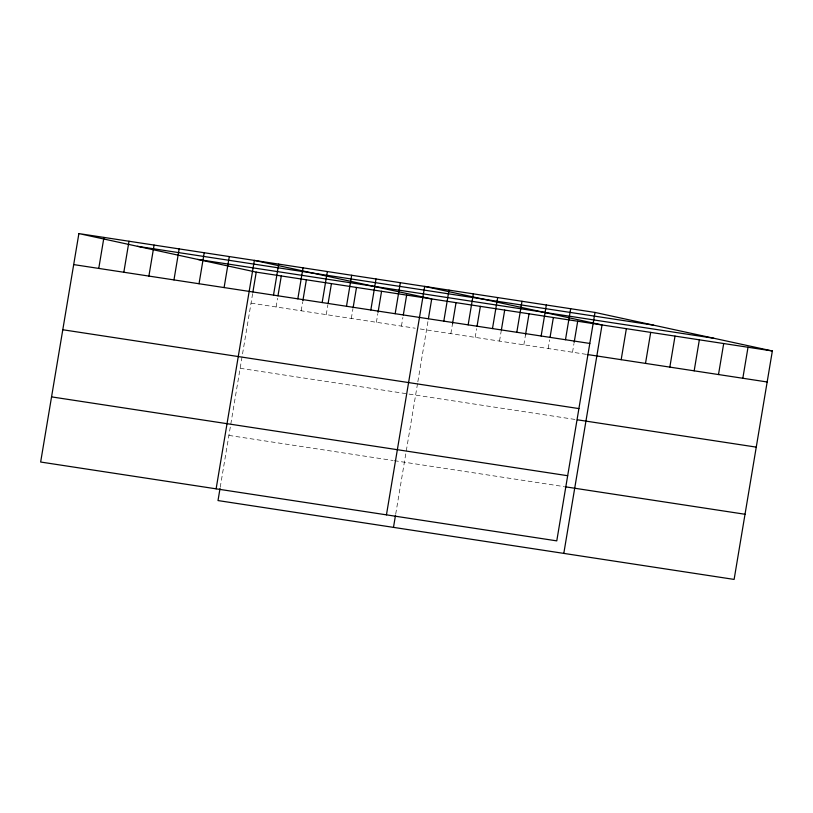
<?xml version="1.0" encoding="UTF-8"?>
<svg xmlns="http://www.w3.org/2000/svg" width="813" height="813" viewBox="0 0 813 813"><rect width="100%" height="100%" fill="white"/><g stroke="black" fill="none" stroke-linecap="round" stroke-linejoin="round"><path stroke-width="0.61" stroke-dasharray="4.07 3.05" d="M220.221 487.292L252.701 293.208M276.105 306.958L277.558 298.28M301.176 310.79L302.629 302.111M326.247 314.621L327.903 304.702M351.318 318.452L352.974 308.534M376.389 322.283L377.842 313.605M401.449 326.115L402.902 317.426M395.707 514.101L417.638 383.025M417.841 381.825L428.187 320.017M450.849 333.655L452.516 323.737M475.188 337.375L476.642 328.696M499.517 341.094L501.174 331.165M523.846 344.814L525.503 334.885M548.175 348.523L549.629 339.844M572.515 352.242L573.968 343.564M251.044 303.137L415.24 328.218M420.25 328.98L585.888 354.285M240.14 368.289L574.994 419.437M228.9 435.412L393.106 460.493M394.356 460.686L563.755 486.57"/><path stroke-width="1.22" d="M78.881 233.585L40.65 462.028L556.773 540.869L594.994 312.436L78.881 233.585L256.227 272.131L772.35 350.972L734.119 579.415L218.006 500.564L220.018 488.501M98.759 268.422L103.942 237.416M123.83 272.253L129.013 241.248M148.891 276.085L154.084 245.079M173.962 279.916L179.155 248.91M199.033 283.737L204.226 252.731M224.103 287.568L229.286 256.562M216.126 488.837L254.357 260.394L431.713 298.93L428.39 318.777M252.904 291.969L256.227 272.131M273.503 295.119L278.686 264.113M277.975 295.8L281.298 275.953M297.832 298.838L303.025 267.833M302.843 300.871L306.369 279.784M322.161 302.548L327.354 271.542M328.117 303.462L331.44 283.615M346.49 306.267L351.683 275.261M353.188 307.294L356.501 287.446M370.83 309.987L376.013 278.981M378.045 312.365L381.571 291.278M395.159 313.706L400.352 282.7M403.319 314.946L406.642 295.109M386.449 514.853L424.681 286.41L602.027 324.956L563.805 553.389M393.482 527.373L395.504 515.31M443.817 321.135L449.01 290.129M452.516 323.737L456.042 302.649M468.156 324.854L473.339 293.849M477.048 326.216L480.371 306.369M492.485 328.574L497.668 297.568M501.387 329.926L504.7 310.088M516.814 332.283L522.007 301.277M525.503 334.885L529.039 313.798M541.143 336.003L546.336 304.997M550.045 337.365L553.368 317.517M565.482 339.722L570.665 308.716M574.171 342.324L577.697 321.237M621.173 359.681L626.366 328.676M645.502 363.391L650.695 332.385M669.841 367.11L675.024 336.104M694.17 370.83L699.353 339.824M718.499 374.549L723.692 343.543M742.828 378.258L748.021 347.253M137.407 246.309L653.52 325.149M197.701 259.408L713.824 338.259M73.688 264.591L589.811 343.442M587.108 354.478L767.157 381.978M62.784 329.743L578.907 408.593M577.423 419.813L756.263 447.13M51.554 396.876L567.677 475.717M564.974 486.753L745.023 514.263M594.994 312.436L772.35 350.972"/></g></svg>
